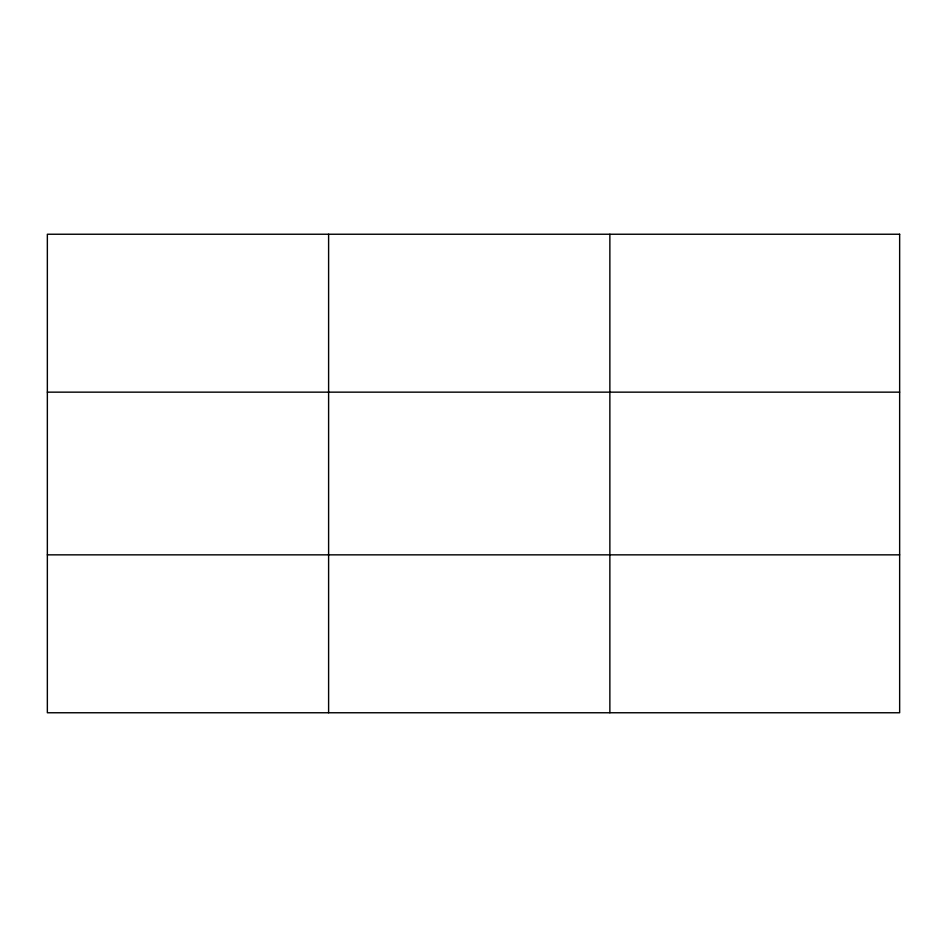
<?xml version="1.0" encoding="UTF-8"?>
<svg xmlns="http://www.w3.org/2000/svg" width="947" height="947" viewBox="0 0 947 947"><rect width="100%" height="100%" fill="white"/><g stroke="black" fill="none" stroke-linecap="round" stroke-linejoin="round"><path stroke-width="1.42" d="M328.609 712.76L328.609 234.24M609.868 712.76L609.868 234.24M47.35 392.153L899.65 392.153M47.35 554.847L899.65 554.847M899.65 234.24L47.35 234.24L47.35 712.76L899.65 712.76L899.65 234.24"/></g></svg>
